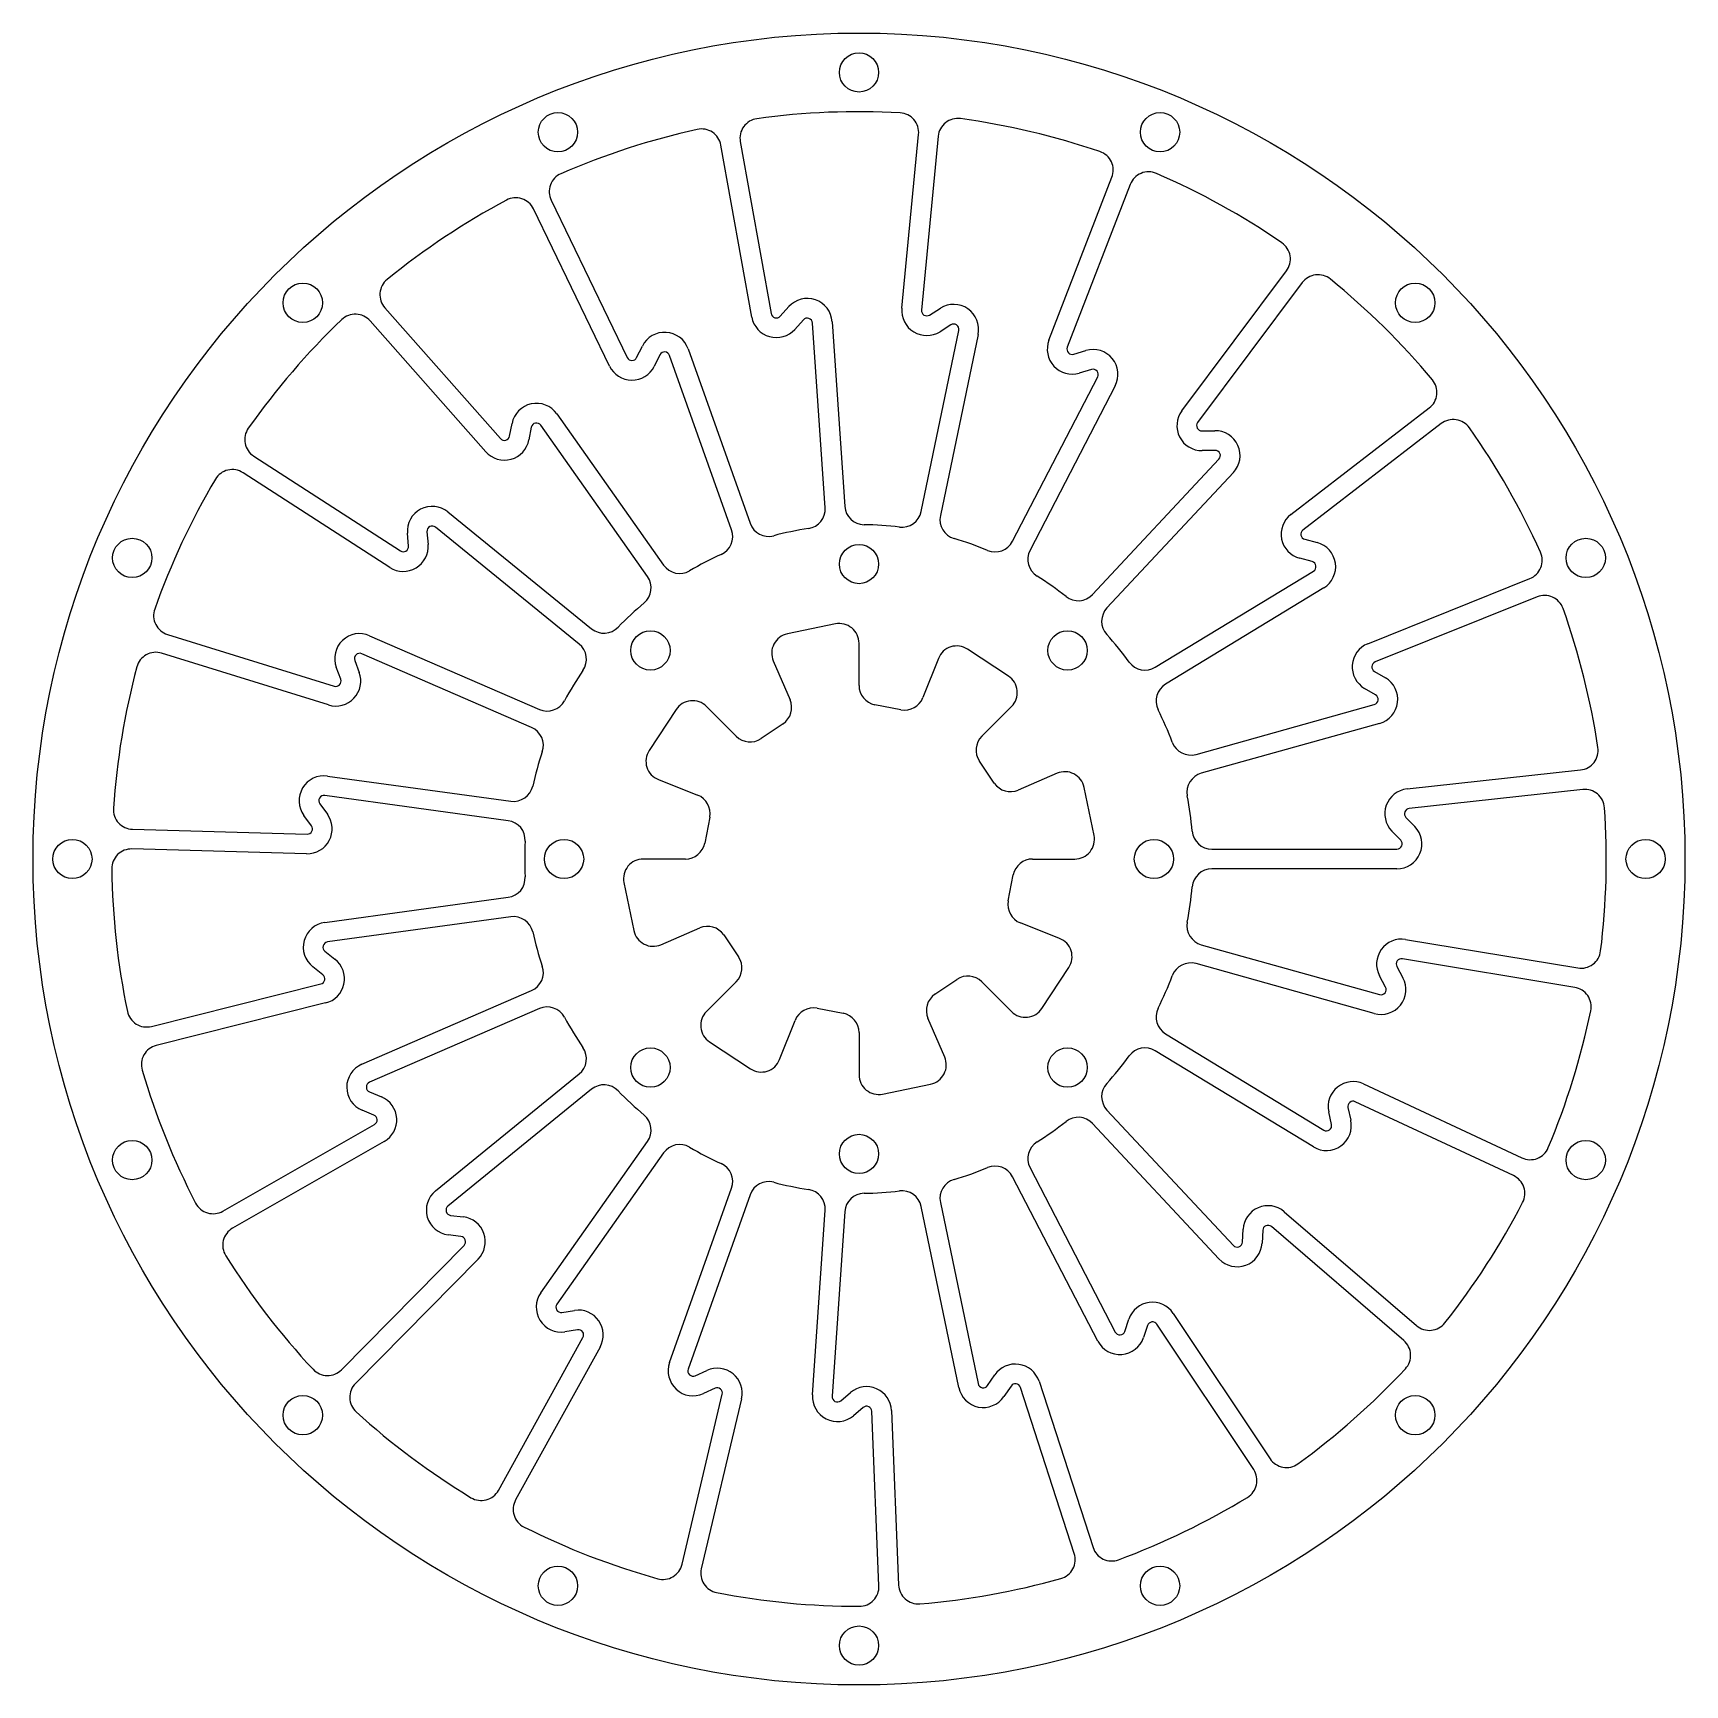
# Model space of a CAD drawing. Header units: metres. Extents: x -42 to 42, y -42 to 42.
import ezdxf

# ---------------------------------------------------------------- set-up
doc = ezdxf.new("R2010")
doc.units = ezdxf.units.M

msp = doc.modelspace()

# ---------------------------------------------------------------- linework, layer by layer
at = {"layer": 'PARAMETRIX'}
for p, q in [((-5.4535, 27.5581), (-7.0223, 36.3)), ((-6.038, 36.4766), (-4.4692, 27.7347)), ((2.1838, 28.0075), (3.0317, 36.8485)), ((4.0271, 36.753), (3.1792, 27.912)), ((9.6591, 26.3797), (12.8609, 34.6641)), ((13.7936, 34.3036), (10.5919, 26.0192)), ((-12.6864, 25.0648), (-16.5555, 33.0593)), ((-15.6554, 33.4949), (-11.7862, 25.5005)), ((16.4181, 22.7955), (21.7362, 29.9088)), ((22.5371, 29.31), (17.219, 22.1967)), ((-24.1117, 28.029), (-18.2291, 21.3749)), ((-4.0086, 27.6028), (-3.5712, 28.0862)), ((3.5872, 27.6607), (4.1387, 28.0082)), ((-18.9783, 20.7126), (-24.8609, 27.3667)), ((-2.8297, 27.4153), (-3.267, 26.9319)), ((-1.7229, 17.8615), (-2.3654, 27.2544)), ((-1.3678, 27.3227), (-0.7253, 17.9297)), ((3.1599, 17.6639), (5.0755, 26.8819)), ((4.6718, 27.1621), (4.1203, 26.8146)), ((-11.3071, 25.4977), (-11.0164, 26.0812)), ((6.0545, 26.6785), (4.139, 17.4605)), ((-10.1213, 25.6352), (-10.412, 25.0518)), ((-6.478, 16.7343), (-9.6309, 25.6056)), ((-8.6886, 25.9405), (-5.5357, 17.0691)), ((10.917, 25.6671), (11.5418, 25.8529)), ((7.8084, 16.1564), (12.1399, 24.5158)), ((11.8268, 24.8944), (11.202, 24.7086)), ((13.0278, 24.0557), (8.6963, 15.6963)), ((21.9594, 17.5206), (28.9995, 22.9354)), ((-17.767, 21.5016), (-17.6445, 22.1418)), ((-16.6623, 21.9539), (-16.7848, 21.3137)), ((-10.7526, 14.366), (-16.182, 22.0577)), ((-15.3651, 22.6344), (-9.9357, 14.9426)), ((29.6091, 22.1427), (22.5691, 16.7279)), ((17.4371, 21.77), (18.0888, 21.7803)), ((-30.7797, 20.4844), (-23.32, 15.6641)), ((11.8778, 13.4506), (18.304, 20.3313)), ((18.1047, 20.7804), (17.4529, 20.7701)), ((-23.8628, 14.8242), (-31.3224, 19.6445)), ((19.0348, 19.6488), (12.6086, 12.768)), ((-20.902, 17.6496), (-13.5987, 11.7079)), ((-14.2298, 10.9322), (-21.533, 16.8739)), ((-22.9092, 15.9108), (-22.964, 16.5603)), ((-21.9675, 16.6444), (-21.9127, 15.9948)), ((22.6639, 16.2582), (23.2943, 16.0923)), ((23.0398, 15.1253), (22.4094, 15.2911)), ((15.0663, 9.7472), (23.1106, 14.639)), ((23.6301, 13.7846), (15.5858, 8.8928)), ((25.8721, 10.9463), (34.112, 14.2609)), ((34.4852, 13.3331), (26.2453, 10.0186)), ((-1.2028, 11.9509), (-3.6424, 11.4457)), ((-35.1649, 11.4205), (-26.6814, 8.7916)), ((-24.8887, 11.3558), (-16.2532, 7.6049)), ((0, 8.8273), (0, 10.9717)), ((-26.9774, 7.8364), (-35.4609, 10.4653)), ((-25.6435, 10.1004), (-25.4155, 9.4897)), ((-16.6516, 6.6877), (-25.2871, 10.4386)), ((4.0389, 10.2012), (3.2495, 8.2074)), ((7.6001, 9.3011), (5.5177, 10.6689)), ((-26.3523, 9.1399), (-26.5803, 9.7506)), ((-4.3574, 10.0693), (-3.5057, 8.1013)), ((26.2099, 9.5407), (26.7721, 9.2108)), ((26.2662, 8.3483), (25.7039, 8.6781)), ((-9.3011, 7.6001), (-10.6689, 5.5177)), ((-6.2418, 6.2418), (-7.7582, 7.7582)), ((2.1324, 7.5932), (0.8126, 7.845)), ((6.2418, 6.2418), (7.7582, 7.7582)), ((17.1373, 5.3209), (26.2031, 7.861)), ((-3.8614, 6.877), (-4.9726, 6.1219)), ((26.4729, 6.8981), (17.4071, 4.358)), ((-27.0295, 4.2198), (-17.7022, 2.9378)), ((6.877, 3.8614), (6.1219, 4.9726)), ((10.0693, 4.3574), (8.1013, 3.5057)), ((27.866, 3.5602), (36.6946, 4.5288)), ((-10.2012, 4.0389), (-8.2074, 3.2495)), ((11.9509, 1.2028), (11.4457, 3.6424)), ((36.8036, 3.5347), (27.9751, 2.5661)), ((-27.4176, 2.8073), (-27.0333, 2.2808)), ((-17.8384, 1.9471), (-27.1656, 3.2291)), ((-27.841, 1.6912), (-28.2253, 2.2178)), ((-7.5932, 2.1324), (-7.845, 0.8126)), ((27.812, 2.1155), (28.2644, 1.6462)), ((-36.9421, 1.5096), (-28.0639, 1.267)), ((27.5445, 0.9522), (27.0921, 1.4215)), ((-28.0912, 0.2674), (-36.9694, 0.51)), ((-8.8273, 0), (-10.9717, 0)), ((8.8273, 0), (10.9717, 0)), ((17.9374, 0.5), (27.3523, 0.5)), ((7.5932, -2.1324), (7.845, -0.8126)), ((27.3523, -0.5), (17.9374, -0.5)), ((-11.9509, -1.2028), (-11.4457, -3.6424)), ((-27.1656, -3.2291), (-17.8384, -1.9471)), ((-17.7022, -2.9378), (-27.0295, -4.2198)), ((10.2012, -4.0389), (8.2074, -3.2495)), ((-10.0693, -4.3574), (-8.1013, -3.5057)), ((-6.877, -3.8614), (-6.1219, -4.9726)), ((27.7932, -4.09), (36.5557, -5.5393)), ((-27.1583, -4.694), (-26.6462, -5.0973)), ((17.4071, -4.358), (26.4729, -6.8981)), ((-27.2649, -5.8829), (-27.777, -5.4796)), ((9.3011, -7.6001), (10.6689, -5.5177)), ((26.2031, -7.861), (17.1373, -5.3209)), ((27.3514, -5.4665), (27.6604, -6.0404)), ((36.3925, -6.5259), (27.63, -5.0766)), ((-35.9795, -8.5132), (-27.3651, -6.3515)), ((-25.2871, -10.4386), (-16.6516, -6.6877)), ((-6.2418, -6.2418), (-7.7582, -7.7582)), ((3.8614, -6.877), (4.9726, -6.1219)), ((6.2418, -6.2418), (7.7582, -7.7582)), ((26.78, -6.5145), (26.4709, -5.9406)), ((-27.1217, -7.3214), (-35.7361, -9.4831)), ((-16.2532, -7.6049), (-24.8887, -11.3558)), ((-4.0389, -10.2012), (-3.2495, -8.2074)), ((-2.1324, -7.5932), (-0.8126, -7.845)), ((4.3574, -10.0693), (3.5057, -8.1013)), ((0, -8.8273), (0, -10.9717)), ((15.5858, -8.8928), (23.6301, -13.7846)), ((-7.6001, -9.3011), (-5.5177, -10.6689)), ((23.1106, -14.639), (15.0663, -9.7472)), ((-21.533, -16.8739), (-14.2298, -10.9322)), ((-13.5987, -11.7079), (-20.902, -17.6496)), ((1.2028, -11.9509), (3.6424, -11.4457)), ((25.6591, -11.4368), (33.7056, -15.1964)), ((-24.8848, -11.8471), (-24.2828, -12.0973)), ((33.2823, -16.1024), (25.2358, -12.3428)), ((-24.6666, -13.0207), (-25.2686, -12.7705)), ((12.6086, -12.768), (19.0348, -19.6488)), ((24.0293, -13.4981), (23.8866, -12.8621)), ((24.8623, -12.6431), (25.005, -13.2791)), ((-32.3485, -17.9047), (-24.6367, -13.499)), ((18.304, -20.3313), (11.8778, -13.4506)), ((-24.1406, -14.3673), (-31.8524, -18.773)), ((-16.182, -22.0577), (-10.7526, -14.366)), ((-9.9357, -14.9426), (-15.3651, -22.6344)), ((8.6963, -15.6963), (13.0278, -24.0557)), ((-9.6309, -25.6056), (-6.478, -16.7343)), ((12.1399, -24.5158), (7.8084, -16.1564)), ((-5.5357, -17.0691), (-8.6886, -25.9405)), ((4.139, -17.4605), (6.0545, -26.6785)), ((-20.7657, -18.1216), (-20.1185, -18.2001)), ((-2.3654, -27.2544), (-1.7229, -17.8615)), ((-0.7253, -17.9297), (-1.3678, -27.3227)), ((5.0755, -26.8819), (3.1599, -17.6639)), ((21.6219, -17.9355), (28.3558, -23.7266)), ((-20.239, -19.1929), (-20.8861, -19.1143)), ((19.4965, -19.4806), (19.5306, -18.8296)), ((20.5293, -18.882), (20.4951, -19.533)), ((27.7037, -24.4848), (20.9699, -18.6937)), ((-26.3183, -25.9682), (-20.0811, -19.6453)), ((-19.3692, -20.3476), (-25.6063, -26.6705)), ((-15.1064, -23.0521), (-14.4622, -22.9531)), ((13.5177, -24.0183), (13.7262, -23.4007)), ((15.9812, -23.1039), (20.9029, -30.497)), ((-18.3362, -32.1058), (-14.0362, -24.3346)), ((-14.3103, -23.9415), (-14.9546, -24.0405)), ((14.6737, -23.7206), (14.4651, -24.3382)), ((20.0705, -31.0512), (15.1488, -23.658)), ((-13.1612, -24.8188), (-17.4612, -32.59)), ((-8.3269, -26.273), (-7.7332, -26.0038)), ((6.5364, -26.7746), (6.9038, -26.2362)), ((7.7298, -26.7999), (7.3624, -27.3383)), ((10.9487, -35.3147), (8.2042, -26.8678)), ((9.1552, -26.5588), (11.8998, -35.0057)), ((-8.9942, -35.8623), (-6.9503, -27.2192)), ((-5.9771, -27.4493), (-8.021, -36.0924)), ((-7.3203, -26.9146), (-7.914, -27.1837)), ((-0.9297, -27.5453), (-0.4307, -27.1259)), ((0.2126, -27.8915), (-0.2864, -28.3109)), ((1.0149, -36.959), (0.6511, -28.085)), ((1.6502, -28.044), (2.0141, -36.9181))]:
    msp.add_line(p, q, dxfattribs=at)
for centre, radius in [((0, 0), 42), ((0, 40), 1), ((-15.3073, 36.9552), 1), ((15.3073, 36.9552), 1), ((-28.2843, 28.2843), 1), ((28.2843, 28.2843), 1), ((-36.9552, 15.3073), 1), ((0, 15), 1), ((36.9552, 15.3073), 1), ((-10.6066, 10.6066), 1), ((10.6066, 10.6066), 1), ((-40, 0), 1), ((-15, 0), 1), ((15, 0), 1), ((40, 0), 1), ((-10.6066, -10.6066), 1), ((10.6066, -10.6066), 1), ((0, -15), 1), ((-36.9552, -15.3073), 1), ((36.9552, -15.3073), 1), ((-28.2843, -28.2843), 1), ((28.2843, -28.2843), 1), ((-15.3073, -36.9552), 1), ((15.3073, -36.9552), 1), ((0, -40), 1)]:
    msp.add_circle(centre, radius, dxfattribs=at)
for centre, radius, start, end in [((0, 0), 38, 86.8452, 97.8505), ((2.0363, 36.9439), 1, 354.5217, 86.8452), ((0, 0), 38, 102.4974, 113.5026), ((-8.0066, 36.1233), 1, 10.1739, 102.4974), ((-5.0538, 36.6532), 1, 97.8505, 190.1739), ((5.0226, 36.6575), 1, 82.1983, 174.5217), ((0, 0), 38, 71.193, 82.1983), ((11.9281, 35.0246), 1, 338.8696, 71.193), ((-14.7553, 33.9305), 1, 113.5026, 205.8261), ((14.7264, 33.9431), 1, 66.5461, 158.8696), ((0, 0), 38, 55.5408, 66.5461), ((-17.4556, 32.6236), 1, 25.8261, 118.1495), ((0, 0), 38, 118.1495, 129.1548), ((20.9353, 30.5076), 1, 323.2174, 55.5408), ((-23.3625, 28.6914), 1, 129.1548, 221.4783), ((23.338, 28.7113), 1, 50.894, 143.2174), ((0, 0), 38, 39.8887, 50.894), ((-4.2065, 27.7819), 0.2669, 190.1739, 317.8648), ((-2.6317, 27.2362), 1.2669, 3.913, 137.8648), ((3.4449, 27.8865), 1.2669, 174.5217, 302.2126), ((3.4449, 27.8865), 0.2669, 174.5217, 302.2126), ((4.8141, 26.9363), 1.2669, 348.2609, 122.2126), ((0, 0), 38, 133.8017, 144.807), ((-25.6101, 26.7044), 1, 41.4783, 133.8017), ((-4.2065, 27.7819), 1.2669, 190.1739, 317.8648), ((-2.6317, 27.2362), 0.2669, 3.913, 137.8648), ((4.8141, 26.9363), 0.2669, 348.2609, 122.2126), ((-9.8824, 25.5162), 1.2669, 19.5652, 153.5169), ((10.8409, 25.923), 1.2669, 158.8696, 286.5604), ((-11.546, 25.6167), 0.2669, 205.8261, 333.5169), ((-9.8824, 25.5162), 0.2669, 19.5652, 153.5169), ((10.8409, 25.923), 0.2669, 158.8696, 286.5604), ((11.9029, 24.6386), 1.2669, 332.6087, 106.5604), ((-11.546, 25.6167), 1.2669, 205.8261, 333.5169), ((11.9029, 24.6386), 0.2669, 332.6087, 106.5604), ((28.3898, 23.728), 1, 307.5652, 39.8887), ((-16.4001, 21.9037), 1.2669, 35.2174, 169.1691), ((17.4328, 22.0369), 1.2669, 143.2174, 270.9082), ((-30.237, 21.3243), 1, 144.807, 237.1304), ((-16.4001, 21.9037), 0.2669, 35.2174, 169.1691), ((17.4328, 22.0369), 0.2669, 143.2174, 270.9082), ((30.2188, 21.35), 1, 35.2418, 127.5652), ((0, 0), 38, 24.2365, 35.2418), ((-18.0291, 21.5517), 1.2669, 221.4783, 349.1691), ((-18.0291, 21.5517), 0.2669, 221.4783, 349.1691), ((18.1089, 20.5135), 1.2669, 316.9565, 90.9082), ((18.1089, 20.5135), 0.2669, 316.9565, 90.9082), ((-31.8652, 18.8046), 1, 57.1304, 149.4539), ((0, 0), 38, 149.4539, 160.4592), ((-21.7015, 16.6668), 1.2669, 50.8696, 184.8213), ((-2.7206, 17.7932), 1, 278.6932, 3.913), ((0.2724, 17.9979), 1, 183.913, 269.1329), ((2.1808, 17.8674), 1, 263.0411, 348.2609), ((-21.7015, 16.6668), 0.2669, 50.8696, 184.8213), ((-4.5935, 17.404), 1, 199.5652, 284.785), ((0, 0), 17, 98.6932, 104.785), ((0, 0), 17, 83.0411, 89.1329), ((5.1181, 17.257), 1, 168.2609, 253.4807), ((22.7318, 16.5164), 1.2669, 127.5652, 255.2561), ((-23.1752, 15.8883), 1.2669, 237.1304, 4.8213), ((-7.4203, 16.3994), 1, 294.3454, 19.5652), ((0, 0), 17, 67.3889, 73.4807), ((6.9205, 16.6164), 1, 247.3889, 332.6087), ((22.7318, 16.5164), 0.2669, 127.5652, 255.2561), ((22.9719, 14.8671), 1.2669, 301.3043, 75.2561), ((-23.1752, 15.8883), 0.2669, 237.1304, 4.8213), ((0, 0), 17, 114.3454, 120.4372), ((9.5842, 15.2362), 1, 152.6087, 237.8285), ((22.9719, 14.8671), 0.2669, 301.3043, 75.2561), ((33.7388, 15.1886), 1, 291.913, 24.2365), ((-11.5696, 13.7893), 1, 309.9976, 35.2174), ((-9.1187, 15.5193), 1, 215.2174, 300.4372), ((0, 0), 17, 51.7367, 57.8285), ((11.147, 14.1331), 1, 231.7367, 316.9565), ((-34.8689, 12.3757), 1, 160.4592, 252.7826), ((0, 0), 17, 129.9976, 136.0894), ((13.3395, 12.0855), 1, 136.9565, 222.1763), ((34.8584, 12.4054), 1, 19.5896, 111.913), ((0, 0), 38, 8.5843, 19.5896), ((-12.9676, 12.4836), 1, 230.8696, 316.0894), ((-1, 10.9717), 1, 0, 101.7), ((-25.3934, 10.1938), 1.2669, 66.5217, 200.4735), ((-14.8609, 10.1565), 1, 325.6498, 50.8696), ((-3.4396, 10.4665), 1, 101.7, 203.4), ((0, 0), 17, 36.0845, 42.1763), ((26.3449, 9.7709), 1.2669, 111.913, 239.6039), ((-35.7569, 9.5101), 1, 72.7826, 165.106), ((-25.3934, 10.1938), 0.2669, 66.5217, 200.4735), ((4.9687, 9.8331), 1, 56.7, 158.4), ((0, 0), 38, 165.106, 176.1113), ((-26.6024, 9.0466), 1.2669, 252.7826, 20.4735), ((0, 0), 17, 145.6498, 151.7415), ((7.0511, 8.4653), 1, 315, 56.7), ((14.5467, 10.6016), 1, 216.0845, 301.3043), ((26.3449, 9.7709), 0.2669, 111.913, 239.6039), ((-26.6024, 9.0466), 0.2669, 252.7826, 20.4735), ((1, 8.8273), 1, 180, 259.2), ((16.1054, 8.0384), 1, 121.3043, 206.5242), ((26.1311, 8.1181), 1.2669, 285.6522, 59.6039), ((-15.8548, 8.5221), 1, 246.5217, 331.7415), ((-8.4653, 7.0511), 1, 45, 146.7), ((-4.4235, 7.7041), 1, 304.2, 23.4), ((2.3198, 8.5755), 1, 259.2, 338.4), ((0, 0), 17, 20.4324, 26.5242), ((26.1311, 8.1181), 0.2669, 285.6522, 59.6039), ((-17.05, 5.7705), 1, 341.3019, 66.5217), ((-5.5347, 6.9489), 1, 225, 304.2), ((6.9489, 5.5347), 1, 135, 214.2), ((16.8675, 6.2838), 1, 200.4324, 285.6522), ((0, 0), 17, 161.3019, 167.3937), ((-9.8331, 4.9687), 1, 146.7, 248.4), ((36.5855, 5.5228), 1, 276.2609, 8.5843), ((-27.202, 2.9647), 1.2669, 82.1739, 216.1256), ((10.4665, 3.4396), 1, 11.7, 113.4), ((17.6769, 3.3951), 1, 105.6522, 190.872), ((-17.5661, 3.9285), 1, 262.1739, 347.3937), ((7.7041, 4.4235), 1, 214.2, 293.4), ((28.0042, 2.3008), 1.2669, 96.2609, 223.9517), ((36.9127, 2.5407), 1, 3.9374, 96.2609), ((-36.9148, 2.5093), 1, 176.1113, 268.4348), ((-27.202, 2.9647), 0.2669, 82.1739, 216.1256), ((-8.5755, 2.3198), 1, 349.2, 68.4), ((0, 0), 17, 4.7802, 10.872), ((28.0042, 2.3008), 0.2669, 96.2609, 223.9517), ((0, 0), 38, 352.9321, 3.9374), ((-28.0566, 1.5339), 1.2669, 268.4348, 36.1256), ((-28.0566, 1.5339), 0.2669, 268.4348, 36.1256), ((-17.9746, 0.9564), 1, 356.9541, 82.1739), ((0, 0), 17, 176.9541, 183.0459), ((10.9717, 1), 1, 270, 11.7), ((17.9374, 1.5), 1, 184.7802, 270), ((27.3523, 0.7669), 1.2669, 270, 43.9517), ((27.3523, 0.7669), 0.2669, 270, 43.9517), ((-36.9968, -0.4896), 1, 88.4348, 180.7582), ((-10.9717, -1), 1, 90, 191.7), ((-8.8273, 1), 1, 270, 349.2), ((8.8273, -1), 1, 90, 169.2), ((0, 0), 38, 180.7582, 191.7635), ((17.9374, -1.5), 1, 90, 175.2198), ((-17.9746, -0.9564), 1, 277.8261, 3.0459), ((0, 0), 17, 349.128, 355.2198), ((8.5755, -2.3198), 1, 169.2, 248.4), ((-26.9931, -4.4843), 1.2669, 97.8261, 231.7778), ((-17.5661, -3.9285), 1, 12.6063, 97.8261), ((17.6769, -3.3951), 1, 169.128, 254.3478), ((0, 0), 17, 192.6063, 198.6981), ((-10.4665, -3.4396), 1, 191.7, 293.4), ((-7.7041, -4.4235), 1, 34.2, 113.4), ((9.8331, -4.9687), 1, 326.7, 68.4), ((27.5864, -5.34), 1.2669, 80.6087, 208.2995), ((-26.9931, -4.4843), 0.2669, 97.8261, 231.7778), ((-6.9489, -5.5347), 1, 315, 34.2), ((36.7188, -4.5527), 1, 260.6087, 352.9321), ((-27.43, -6.0926), 1.2669, 284.087, 51.7778), ((-17.05, -5.7705), 1, 293.4783, 18.6981), ((16.8675, -6.2838), 1, 74.3478, 159.5676), ((27.5864, -5.34), 0.2669, 80.6087, 208.2995), ((-27.43, -6.0926), 0.2669, 284.087, 51.7778), ((5.5347, -6.9489), 1, 45, 124.2), ((0, 0), 17, 333.4758, 339.5676), ((26.5449, -6.6411), 1.2669, 254.3478, 28.2995), ((26.5449, -6.6411), 0.2669, 254.3478, 28.2995), ((36.2293, -7.5125), 1, 348.2853, 80.6087), ((-15.8548, -8.5221), 1, 28.2585, 113.4783), ((4.4235, -7.7041), 1, 124.2, 203.4), ((-36.2229, -7.5433), 1, 191.7635, 284.087), ((0, 0), 17, 208.2585, 214.3502), ((-7.0511, -8.4653), 1, 135, 236.7), ((-2.3198, -8.5755), 1, 79.2, 158.4), ((-1, -8.8273), 1, 0, 79.2), ((8.4653, -7.0511), 1, 225, 326.7), ((16.1054, -8.0384), 1, 153.4758, 238.6957), ((0, 0), 38, 337.28, 348.2853), ((-35.4927, -10.4531), 1, 104.087, 196.4104), ((-14.8609, -10.1565), 1, 309.1304, 34.3502), ((3.4396, -10.4665), 1, 281.7, 23.4), ((0, 0), 17, 317.8237, 323.9155), ((14.5467, -10.6016), 1, 58.6957, 143.9155), ((0, 0), 38, 196.4104, 207.4157), ((-24.7823, -11.6006), 1.2669, 113.4783, 247.43), ((-4.9687, -9.8331), 1, 236.7, 338.4), ((-24.7823, -11.6006), 0.2669, 113.4783, 247.43), ((-12.9676, -12.4836), 1, 43.9106, 129.1304), ((1, -10.9717), 1, 180, 281.7), ((13.3395, -12.0855), 1, 137.8237, 223.0435), ((25.1228, -12.5847), 1.2669, 64.9565, 192.6474), ((-24.7691, -13.2672), 1.2669, 299.7391, 67.43), ((0, 0), 17, 223.9106, 230.0024), ((25.1228, -12.5847), 0.2669, 64.9565, 192.6474), ((-24.7691, -13.2672), 0.2669, 299.7391, 67.43), ((-11.5696, -13.7893), 1, 324.7826, 50.0024), ((0, 0), 17, 302.1715, 308.2633), ((11.147, -14.1331), 1, 43.0435, 128.2633), ((23.7688, -13.5565), 1.2669, 238.6957, 12.6474), ((23.7688, -13.5565), 0.2669, 238.6957, 12.6474), ((-9.1187, -15.5193), 1, 59.5628, 144.7826), ((0, 0), 17, 239.5628, 245.6546), ((9.5842, -15.2362), 1, 122.1715, 207.3913), ((34.1289, -14.2905), 1, 244.9565, 337.28), ((-7.4203, -16.3994), 1, 340.4348, 65.6546), ((0, 0), 17, 286.5193, 292.6111), ((6.9205, -16.6164), 1, 27.3913, 112.6111), ((-4.5935, -17.404), 1, 75.215, 160.4348), ((0, 0), 17, 255.215, 261.3068), ((5.1181, -17.257), 1, 106.5193, 191.7391), ((32.859, -17.0084), 1, 332.6331, 64.9565), ((-32.8445, -17.0364), 1, 207.4157, 299.7391), ((-20.7335, -17.8566), 1.2669, 129.1304, 263.0822), ((-2.7206, -17.7932), 1, 356.087, 81.3068), ((0.2724, -17.9979), 1, 90.8671, 176.087), ((0, 0), 17, 270.8671, 276.9589), ((2.1808, -17.8674), 1, 11.7391, 96.9589), ((20.7958, -18.896), 1.2669, 49.3043, 176.9952), ((0, 0), 38, 321.6278, 332.6331), ((-20.7335, -17.8566), 0.2669, 129.1304, 263.0822), ((-20.2711, -19.4578), 1.2669, 315.3913, 83.0822), ((-31.3563, -19.6413), 1, 119.7391, 212.0626), ((-20.2711, -19.4578), 0.2669, 315.3913, 83.0822), ((20.7958, -18.896), 0.2669, 49.3043, 176.9952), ((19.2299, -19.4666), 1.2669, 223.0435, 356.9952), ((19.2299, -19.4666), 0.2669, 223.0435, 356.9952), ((0, 0), 38, 212.0626, 223.0679), ((-15.147, -22.7883), 1.2669, 144.7826, 278.7343), ((-15.147, -22.7883), 0.2669, 144.7826, 278.7343), ((14.9266, -23.806), 1.2669, 33.6522, 161.343), ((-14.2698, -24.2054), 1.2669, 331.0435, 98.7343), ((-14.2698, -24.2054), 0.2669, 331.0435, 98.7343), ((13.2648, -23.9329), 1.2669, 207.3913, 341.343), ((13.2648, -23.9329), 0.2669, 207.3913, 341.343), ((14.9266, -23.806), 0.2669, 33.6522, 161.343), ((29.0078, -22.9684), 1, 229.3043, 321.6278), ((27.0517, -25.243), 1, 316.9809, 49.3043), ((-27.0302, -25.266), 1, 223.0679, 315.3913), ((-8.4371, -26.0299), 1.2669, 160.4348, 294.3865), ((-8.4371, -26.0299), 0.2669, 160.4348, 294.3865), ((-7.2101, -27.1577), 1.2669, 346.6957, 114.3865), ((7.9503, -26.9503), 1.2669, 18, 145.6909), ((0, 0), 38, 305.9756, 316.9809), ((-24.8944, -27.3728), 1, 135.3913, 227.7147), ((0.3844, -28.0959), 1.2669, 2.3478, 130.0387), ((6.3159, -26.6242), 0.2669, 191.7391, 325.6909), ((7.9503, -26.9503), 0.2669, 18, 145.6909), ((-7.2101, -27.1577), 0.2669, 346.6957, 114.3865), ((-1.1014, -27.3409), 1.2669, 176.087, 310.0387), ((-1.1014, -27.3409), 0.2669, 176.087, 310.0387), ((6.3159, -26.6242), 1.2669, 191.7391, 325.6909), ((0, 0), 38, 227.7147, 238.72), ((0.3844, -28.0959), 0.2669, 2.3478, 130.0387), ((19.2381, -31.6053), 1, 301.3287, 33.6522), ((21.7353, -29.9429), 1, 213.6522, 305.9756), ((-19.2111, -31.6217), 1, 238.72, 331.0435), ((-16.5862, -33.0741), 1, 151.0435, 243.3669), ((0, 0), 38, 290.3234, 301.3287), ((0, 0), 38, 243.3669, 254.3722), ((12.8508, -34.6966), 1, 198, 290.3234), ((-9.9673, -35.6322), 1, 254.3722, 346.6957), ((-7.0478, -36.3226), 1, 166.6957, 259.0191), ((9.9976, -35.6237), 1, 285.6766, 18), ((0.0157, -37), 1, 270.0244, 2.3478), ((3.0132, -36.8771), 1, 182.3478, 274.6713), ((0, 0), 38, 274.6713, 285.6766), ((0, 0), 38, 259.0191, 270.0244)]:
    msp.add_arc(centre, radius, start, end, dxfattribs=at)

doc.saveas('drawing.dxf')
